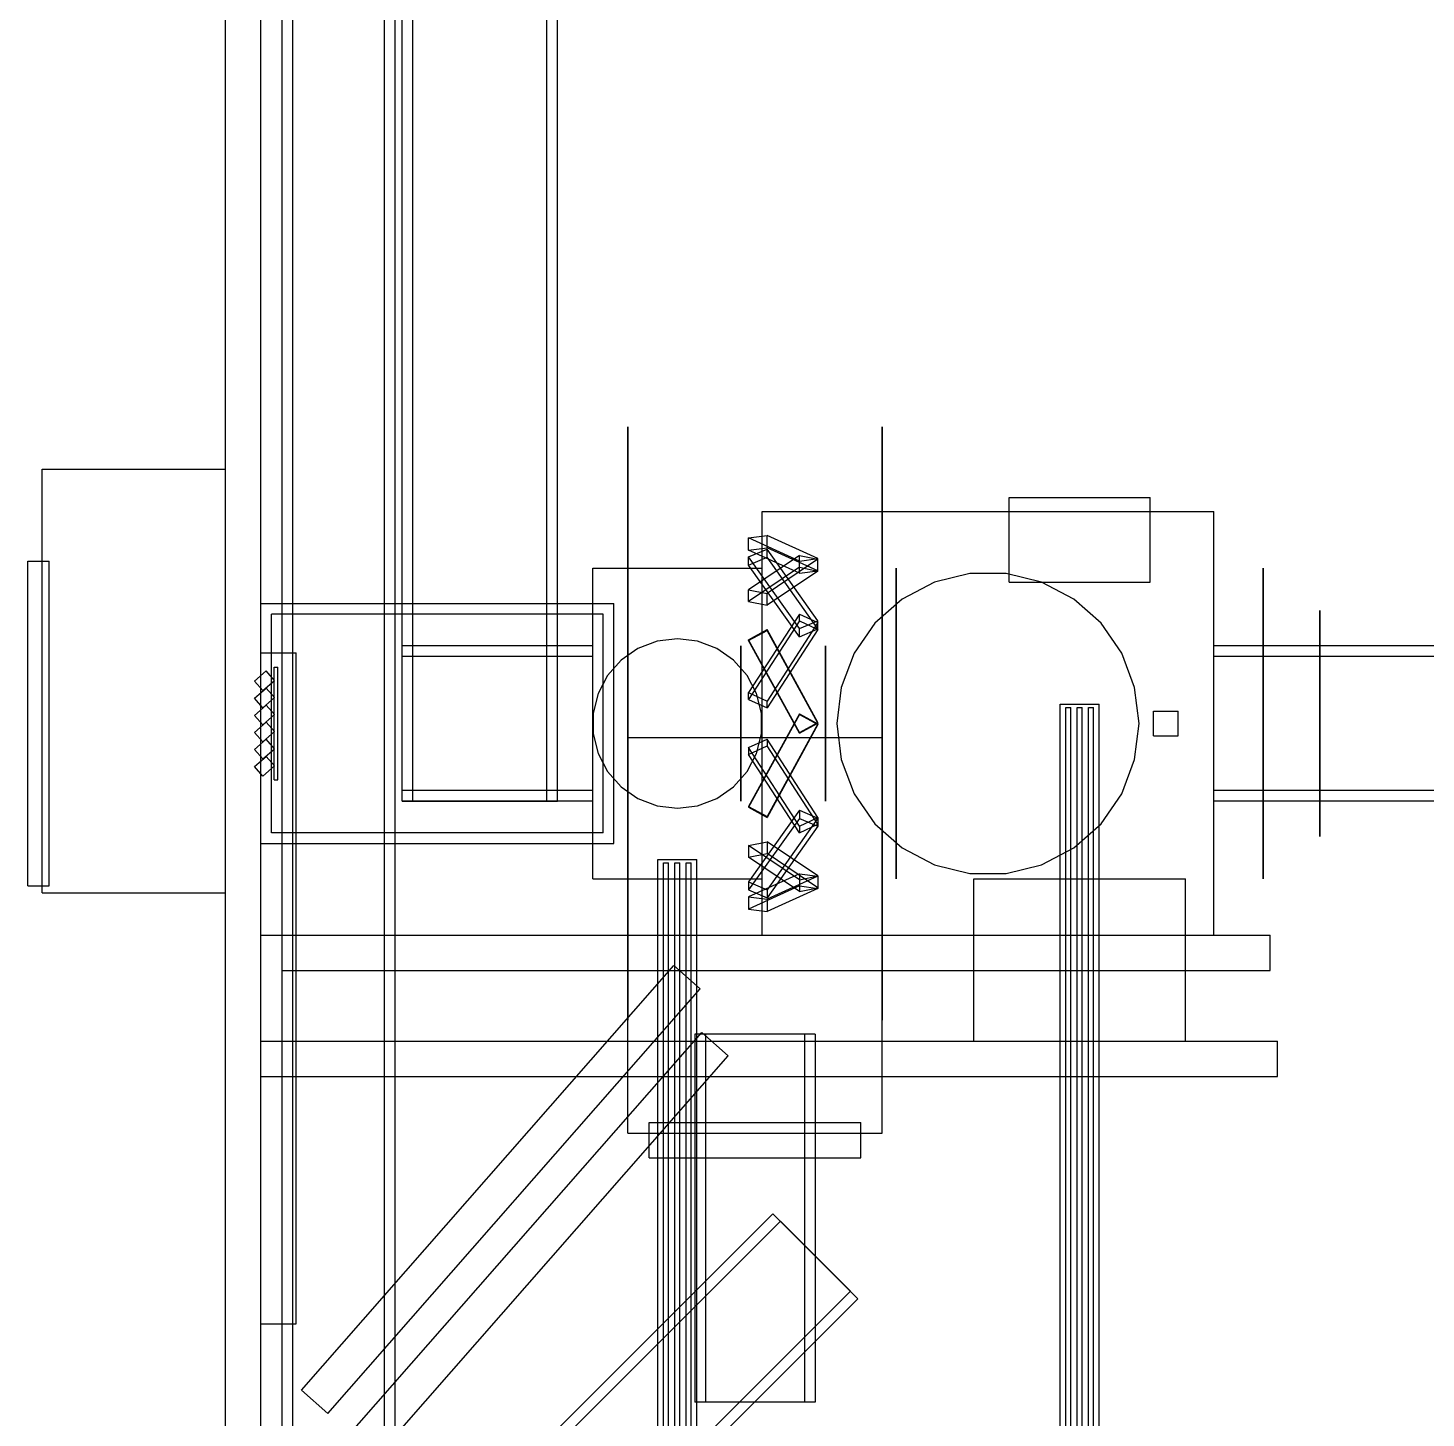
# Model space of a CAD drawing. Header units: millimetres. Extents: x -1355 to 669, y -1138 to 733.
# Drawn here: x -528 to -329.9, y 121.6 to 318.5 of the extents above; entities that cross this region are included whole.
import ezdxf

# ---------------------------------------------------------------- set-up
doc = ezdxf.new("R2010")
doc.units = ezdxf.units.MM
doc.layers.add('HIDDEN', color=8, linetype='Continuous')
doc.layers.add('VISIBLE', color=7, linetype='Continuous')

msp = doc.modelspace()

# ---------------------------------------------------------------- linework, layer by layer
at = {"layer": 'HIDDEN'}
for points in [[(-500, 5), (-500, 495)], [(-500, 5), (-500, 495)], [(-500, 5), (-500, 495)], [(-500, 5), (-500, 495)], [(-500, 5), (-500, 495)], [(-495, 5), (-495, 495)], [(-495, 5), (-495, 495)], [(-492, 38.8), (-492, 461)], [(-492, 38.8), (-492, 461)], [(-490.5, 38.8), (-490.5, 461)], [(-490.5, 38.8), (-490.5, 461)], [(-477.5, 38.8), (-477.5, 461)], [(-477.5, 38.8), (-477.5, 461)], [(-476, 38.8), (-476, 461)], [(-476, 38.8), (-476, 461)], [(-475, 209), (-475, 411)], [(-475, 209), (-475, 411)], [(-473.5, 209), (-473.5, 411)], [(-473.5, 209), (-473.5, 411)], [(-454.5, 209), (-454.5, 411)], [(-454.5, 209), (-454.5, 411)], [(-453, 209), (-453, 411)], [(-453, 209), (-453, 411)], [(-443, 262), (-443, 261.93)], [(-443, 261.36), (-443, 262)], [(-443, 261.93), (-443, 260.24)], [(-407, 262), (-407, 261.93)], [(-407, 261.36), (-407, 262)], [(-407, 261.93), (-407, 260.24)], [(-443, 258.57), (-443, 261.36)], [(-443, 260.24), (-443, 256.37)], [(-407, 258.57), (-407, 261.36)], [(-407, 260.24), (-407, 256.37)], [(-443, 253.69), (-443, 258.57)], [(-407, 253.69), (-407, 258.57)], [(-526, 256), (-500, 256)], [(-526, 196), (-526, 256)], [(-500, 196), (-500, 256)], [(-500, 196), (-500, 256)], [(-443, 256.37), (-443, 250.55)], [(-407, 256.37), (-407, 250.55)], [(-443, 247), (-443, 253.69)], [(-407, 247), (-407, 253.69)], [(-389, 252), (-369, 252)], [(-389, 252), (-369, 252)], [(-389, 240), (-389, 252)], [(-389, 240), (-389, 252)], [(-369, 240), (-369, 252)], [(-369, 240), (-369, 252)], [(-443, 250.55), (-443, 243.08)], [(-424, 250), (-360, 250)], [(-424, 250), (-360, 250)], [(-424, 190), (-424, 250)], [(-424, 190), (-424, 250)], [(-407, 250.55), (-407, 243.08)], [(-360, 190), (-360, 250)], [(-360, 190), (-360, 250)], [(-443, 238.85), (-443, 247)], [(-425.91, 246.28), (-423.28, 246.64)], [(-425.91, 244.54), (-425.91, 246.28)], [(-418.72, 243.01), (-425.91, 246.28)], [(-423.28, 244.89), (-423.28, 246.64)], [(-416.09, 243.37), (-423.28, 246.64)], [(-407, 238.85), (-407, 247)], [(-425.91, 244.54), (-423.28, 244.89)], [(-425.91, 243.58), (-423.28, 244.68)], [(-418.72, 241.27), (-425.91, 244.54)], [(-418.72, 243.8), (-425.91, 238.95)], [(-416.09, 241.62), (-423.28, 244.89)], [(-423.28, 243.54), (-423.28, 244.68)], [(-416.09, 234.54), (-423.28, 244.68)], [(-418.72, 243.8), (-416.09, 243.27)], [(-418.72, 242.12), (-418.72, 243.8)], [(-528, 243), (-525, 243)], [(-528, 197), (-528, 243)], [(-526, 243), (-525, 243)], [(-525, 197), (-525, 243)], [(-525, 197), (-525, 243)], [(-448, 242), (-424, 242)], [(-448, 242), (-424, 242)], [(-448, 198), (-448, 242)], [(-448, 198), (-448, 242)], [(-443, 243.08), (-443, 234.36)], [(-425.91, 242.43), (-425.91, 243.58)], [(-418.72, 233.44), (-425.91, 243.58)], [(-425.91, 242.43), (-423.28, 243.54)], [(-418.72, 232.29), (-425.91, 242.43)], [(-418.72, 242.12), (-425.91, 237.27)], [(-424, 198), (-424, 242)], [(-424, 198), (-424, 242)], [(-416.09, 233.4), (-423.28, 243.54)], [(-416.09, 243.27), (-423.28, 238.42)], [(-418.72, 243.01), (-416.09, 243.37)], [(-418.72, 241.27), (-418.72, 243.01)], [(-418.72, 242.12), (-416.09, 241.59)], [(-416.09, 241.62), (-416.09, 243.37)], [(-416.09, 241.59), (-416.09, 243.27)], [(-407, 243.08), (-407, 234.36)], [(-405, 242), (-405, 241.84)], [(-405, 241.84), (-405, 242)], [(-405, 241.84), (-405, 240.57)], [(-405, 240.57), (-405, 241.84)], [(-353, 242), (-353, 241.84)], [(-353, 241.84), (-353, 242)], [(-353, 242), (-353, 241.84)], [(-353, 241.84), (-353, 242)], [(-353, 241.84), (-353, 240.57)], [(-353, 240.57), (-353, 241.84)], [(-353, 241.84), (-353, 240.57)], [(-353, 240.57), (-353, 241.84)], [(-416.09, 241.59), (-423.28, 236.74)], [(-418.72, 241.27), (-416.09, 241.62)], [(-405, 240.57), (-405, 238.11)], [(-405, 238.11), (-405, 240.57)], [(-399.59, 240.01), (-404.16, 237.61)], [(-394.58, 241.24), (-399.59, 240.01)], [(-389.42, 241.24), (-394.58, 241.24)], [(-384.41, 240.01), (-389.42, 241.24)], [(-389, 240), (-369, 240)], [(-389, 240), (-369, 240)], [(-379.84, 237.61), (-384.41, 240.01)], [(-353, 240.57), (-353, 238.11)], [(-353, 238.11), (-353, 240.57)], [(-353, 240.57), (-353, 238.11)], [(-353, 238.11), (-353, 240.57)], [(-443, 229.69), (-443, 238.85)], [(-425.91, 238.95), (-423.28, 238.42)], [(-425.91, 237.27), (-425.91, 238.95)], [(-423.28, 236.74), (-423.28, 238.42)], [(-407, 229.69), (-407, 238.85)], [(-405, 238.11), (-405, 234.59)], [(-405, 234.59), (-405, 238.11)], [(-353, 238.11), (-353, 234.59)], [(-353, 234.59), (-353, 238.11)], [(-353, 238.11), (-353, 234.59)], [(-353, 234.59), (-353, 238.11)], [(-495, 237), (-445, 237)], [(-495, 237), (-445, 237)], [(-495, 203), (-495, 237)], [(-495, 203), (-495, 237)], [(-445, 203), (-445, 237)], [(-445, 203), (-445, 237)], [(-425.91, 237.27), (-423.28, 236.74)], [(-404.16, 237.61), (-408.02, 234.19)], [(-375.98, 234.19), (-379.84, 237.61)], [(-345, 236), (-345, 235.88)], [(-345, 235.88), (-345, 236)], [(-345, 235.88), (-345, 234.96)], [(-345, 234.96), (-345, 235.88)], [(-493.5, 204.5), (-493.5, 235.5)], [(-446.5, 235.5), (-493.5, 235.5)], [(-493.5, 204.5), (-493.5, 235.5)], [(-446.5, 235.5), (-493.5, 235.5)], [(-446.5, 204.5), (-446.5, 235.5)], [(-446.5, 204.5), (-446.5, 235.5)], [(-443, 234.36), (-443, 224.88)], [(-418.72, 235.49), (-425.91, 224.38)], [(-418.72, 234.53), (-425.91, 223.41)], [(-416.09, 234.28), (-423.28, 223.16)], [(-418.72, 235.49), (-416.09, 234.28)], [(-418.72, 234.53), (-418.72, 235.49)], [(-418.72, 233.44), (-416.09, 234.54)], [(-418.72, 234.53), (-416.09, 233.31)], [(-416.09, 233.4), (-416.09, 234.54)], [(-416.09, 233.31), (-416.09, 234.28)], [(-408.02, 234.19), (-410.95, 229.95)], [(-407, 234.36), (-407, 224.88)], [(-405, 234.59), (-405, 230.22)], [(-405, 230.22), (-405, 234.59)], [(-373.05, 229.95), (-375.98, 234.19)], [(-353, 234.59), (-353, 230.22)], [(-353, 230.22), (-353, 234.59)], [(-353, 234.59), (-353, 230.22)], [(-353, 230.22), (-353, 234.59)], [(-345, 234.96), (-345, 233.17)], [(-345, 233.17), (-345, 234.96)], [(-436, 232), (-438.87, 231.65)], [(-436, 232), (-438.87, 231.65)], [(-433.13, 231.65), (-436, 232)], [(-433.13, 231.65), (-436, 232)], [(-425.91, 231.87), (-423.28, 233.3)], [(-425.91, 231.75), (-423.28, 233.19)], [(-425.91, 231.75), (-425.91, 231.87)], [(-418.72, 218.73), (-425.91, 231.87)], [(-418.72, 218.61), (-425.91, 231.75)], [(-416.09, 233.31), (-423.28, 222.2)], [(-423.28, 233.19), (-423.28, 233.3)], [(-416.09, 220.16), (-423.28, 233.3)], [(-416.09, 220.05), (-423.28, 233.19)], [(-418.72, 232.29), (-418.72, 233.44)], [(-418.72, 232.29), (-416.09, 233.4)], [(-345, 233.17), (-345, 230.61)], [(-345, 230.61), (-345, 233.17)], [(-495, 230), (-490, 230)], [(-495, 230), (-490, 230)], [(-495, 170), (-495, 230)], [(-495, 170), (-495, 230)], [(-490, 170), (-490, 230)], [(-490, 170), (-490, 230)], [(-448, 231), (-475, 231)], [(-475, 209), (-475, 231)], [(-448, 231), (-475, 231)], [(-475, 209), (-475, 231)], [(-448, 209), (-448, 231)], [(-448, 209), (-448, 231)], [(-441.58, 230.63), (-443.96, 228.98)], [(-441.58, 230.63), (-443.96, 228.98)], [(-438.87, 231.65), (-441.58, 230.63)], [(-438.87, 231.65), (-441.58, 230.63)], [(-430.42, 230.63), (-433.13, 231.65)], [(-430.42, 230.63), (-433.13, 231.65)], [(-428.04, 228.98), (-430.42, 230.63)], [(-428.04, 228.98), (-430.42, 230.63)], [(-427, 231), (-427, 230.96)], [(-427, 230.87), (-427, 231)], [(-427, 230.96), (-427, 230.41)], [(-427, 230.15), (-427, 230.87)], [(-427, 230.41), (-427, 229.26)], [(-427, 228.84), (-427, 230.15)], [(-415, 231), (-415, 230.96)], [(-415, 230.87), (-415, 231)], [(-415, 230.96), (-415, 230.41)], [(-415, 230.15), (-415, 230.87)], [(-415, 230.41), (-415, 229.26)], [(-415, 228.84), (-415, 230.15)], [(-410.95, 229.95), (-412.78, 225.12)], [(-405, 230.22), (-405, 225.26)], [(-405, 225.26), (-405, 230.22)], [(-371.22, 225.12), (-373.05, 229.95)], [(-224, 231), (-360, 231)], [(-360, 209), (-360, 231)], [(-224, 231), (-360, 231)], [(-360, 209), (-360, 231)], [(-353, 230.22), (-353, 225.26)], [(-353, 225.26), (-353, 230.22)], [(-353, 230.22), (-353, 225.26)], [(-353, 225.26), (-353, 230.22)], [(-345, 230.61), (-345, 227.44)], [(-345, 227.44), (-345, 230.61)], [(-493.1, 212.03), (-493.1, 227.97)], [(-493.1, 227.97), (-492.6, 227.97)], [(-493.1, 212.03), (-493.1, 227.97)], [(-493.1, 227.97), (-492.6, 227.97)], [(-492.6, 212.03), (-492.6, 227.97)], [(-492.6, 212.03), (-492.6, 227.97)], [(-448, 229.5), (-475, 229.5)], [(-448, 229.5), (-475, 229.5)], [(-475, 210.5), (-475, 229.5)], [(-475, 210.5), (-475, 229.5)], [(-448, 210.5), (-448, 229.5)], [(-448, 210.5), (-448, 229.5)], [(-443.96, 228.98), (-445.88, 226.82)], [(-443.96, 228.98), (-445.88, 226.82)], [(-443, 220), (-443, 229.69)], [(-426.12, 226.82), (-428.04, 228.98)], [(-426.12, 226.82), (-428.04, 228.98)], [(-427, 229.26), (-427, 227.57)], [(-427, 227.02), (-427, 228.84)], [(-415, 229.26), (-415, 227.57)], [(-415, 227.02), (-415, 228.84)], [(-407, 220), (-407, 229.69)], [(-224, 229.5), (-360, 229.5)], [(-224, 229.5), (-360, 229.5)], [(-360, 210.5), (-360, 229.5)], [(-360, 210.5), (-360, 229.5)], [(-495.91, 225.99), (-494.25, 227.44)], [(-495.91, 225.99), (-494.25, 227.44)], [(-494.75, 224.66), (-495.91, 225.99)], [(-494.75, 224.66), (-495.91, 225.99)], [(-494.75, 224.66), (-493.09, 226.11)], [(-494.75, 224.66), (-493.09, 226.11)], [(-493.09, 226.11), (-494.25, 227.44)], [(-493.09, 226.11), (-494.25, 227.44)], [(-445.88, 226.82), (-447.22, 224.26)], [(-445.88, 226.82), (-447.22, 224.26)], [(-427, 227.57), (-427, 225.43)], [(-427, 224.78), (-427, 227.02)], [(-424.78, 224.26), (-426.12, 226.82)], [(-424.78, 224.26), (-426.12, 226.82)], [(-415, 227.57), (-415, 225.43)], [(-415, 224.78), (-415, 227.02)], [(-345, 227.44), (-345, 223.83)], [(-345, 223.83), (-345, 227.44)], [(-495.91, 223.57), (-494.25, 225.02)], [(-495.91, 223.57), (-494.25, 225.02)], [(-493.09, 223.69), (-494.25, 225.02)], [(-493.09, 223.69), (-494.25, 225.02)], [(-447.22, 224.26), (-447.91, 221.45)], [(-447.22, 224.26), (-447.91, 221.45)], [(-443, 224.88), (-443, 215.12)], [(-427, 225.43), (-427, 222.99)], [(-427, 222.27), (-427, 224.78)], [(-425.91, 224.38), (-423.28, 223.16)], [(-425.91, 223.41), (-425.91, 224.38)], [(-424.09, 221.45), (-424.78, 224.26)], [(-424.09, 221.45), (-424.78, 224.26)], [(-415, 225.43), (-415, 222.99)], [(-415, 222.27), (-415, 224.78)], [(-412.78, 225.12), (-413.4, 220)], [(-407, 224.88), (-407, 215.12)], [(-405, 225.26), (-405, 220)], [(-405, 220), (-405, 225.26)], [(-370.6, 220), (-371.22, 225.12)], [(-353, 225.26), (-353, 220)], [(-353, 220), (-353, 225.26)], [(-353, 225.26), (-353, 220)], [(-353, 220), (-353, 225.26)], [(-345, 223.83), (-345, 220)], [(-345, 220), (-345, 223.83)], [(-494.75, 222.24), (-495.91, 223.57)], [(-494.75, 222.24), (-495.91, 223.57)], [(-495.91, 221.15), (-494.25, 222.6)], [(-495.91, 221.15), (-494.25, 222.6)], [(-494.75, 222.24), (-493.09, 223.69)], [(-494.75, 222.24), (-493.09, 223.69)], [(-493.09, 221.27), (-494.25, 222.6)], [(-493.09, 221.27), (-494.25, 222.6)], [(-427, 222.99), (-427, 220.37)], [(-427, 219.63), (-427, 222.27)], [(-425.91, 223.41), (-423.28, 222.2)], [(-423.28, 222.2), (-423.28, 223.16)], [(-415, 222.99), (-415, 220.37)], [(-415, 219.63), (-415, 222.27)], [(-381.75, 222.75), (-376.25, 222.75)], [(-381.75, 222.75), (-376.25, 222.75)], [(-381.75, 3.39), (-381.75, 222.75)], [(-381.75, 3.39), (-381.75, 222.75)], [(-380.95, 222.25), (-380.25, 222.25)], [(-380.95, 222.25), (-380.25, 222.25)], [(-380.95, 3.89), (-380.95, 222.25)], [(-380.95, 3.89), (-380.95, 222.25)], [(-380.25, 3.89), (-380.25, 222.25)], [(-380.25, 3.89), (-380.25, 222.25)], [(-379.35, 222.25), (-378.65, 222.25)], [(-379.35, 222.25), (-378.65, 222.25)], [(-379.35, 3.89), (-379.35, 222.25)], [(-379.35, 3.89), (-379.35, 222.25)], [(-378.65, 3.89), (-378.65, 222.25)], [(-378.65, 3.89), (-378.65, 222.25)], [(-377.75, 222.25), (-377.05, 222.25)], [(-377.75, 222.25), (-377.05, 222.25)], [(-377.75, 3.89), (-377.75, 222.25)], [(-377.75, 3.89), (-377.75, 222.25)], [(-377.05, 3.89), (-377.05, 222.25)], [(-377.05, 3.89), (-377.05, 222.25)], [(-376.25, 3.39), (-376.25, 222.75)], [(-376.25, 3.39), (-376.25, 222.75)], [(-494.75, 219.82), (-495.91, 221.15)], [(-494.75, 219.82), (-495.91, 221.15)], [(-495.91, 218.73), (-494.25, 220.18)], [(-495.91, 218.73), (-494.25, 220.18)], [(-494.75, 219.82), (-493.09, 221.27)], [(-494.75, 219.82), (-493.09, 221.27)], [(-493.09, 218.85), (-494.25, 220.18)], [(-493.09, 218.85), (-494.25, 220.18)], [(-447.91, 221.45), (-447.91, 218.55)], [(-447.91, 221.45), (-447.91, 218.55)], [(-443, 210.31), (-443, 220)], [(-427, 220.37), (-427, 217.73)], [(-418.72, 221.39), (-425.91, 208.25)], [(-418.72, 221.27), (-425.91, 208.13)], [(-424.09, 218.55), (-424.09, 221.45)], [(-424.09, 218.55), (-424.09, 221.45)], [(-416.09, 219.95), (-423.28, 206.81)], [(-418.72, 221.39), (-416.09, 219.95)], [(-418.72, 221.39), (-418.72, 221.27)], [(-418.72, 221.27), (-416.09, 219.84)], [(-418.72, 218.73), (-416.09, 220.16)], [(-418.72, 218.61), (-416.09, 220.05)], [(-416.09, 220.05), (-416.09, 220.16)], [(-416.09, 219.95), (-416.09, 219.84)], [(-415, 220.37), (-415, 217.73)], [(-413.4, 220), (-412.78, 214.88)], [(-407, 210.31), (-407, 220)], [(-405, 214.74), (-405, 220)], [(-405, 220), (-405, 214.74)], [(-371.22, 214.88), (-370.6, 220)], [(-368.55, 221.75), (-365.05, 221.75)], [(-368.55, 221.75), (-365.05, 221.75)], [(-368.55, 218.25), (-368.55, 221.75)], [(-368.55, 218.25), (-368.55, 221.75)], [(-365.05, 218.25), (-365.05, 221.75)], [(-365.05, 218.25), (-365.05, 221.75)], [(-353, 214.74), (-353, 220)], [(-353, 220), (-353, 214.74)], [(-353, 214.74), (-353, 220)], [(-353, 220), (-353, 214.74)], [(-345, 216.17), (-345, 220)], [(-345, 220), (-345, 216.17)], [(-494.75, 217.4), (-495.91, 218.73)], [(-494.75, 217.4), (-495.91, 218.73)], [(-494.75, 217.4), (-493.09, 218.85)], [(-494.75, 217.4), (-493.09, 218.85)], [(-447.91, 218.55), (-447.22, 215.74)], [(-447.91, 218.55), (-447.22, 215.74)], [(-443, 218), (-407, 218)], [(-443, 218), (-407, 218)], [(-443, 162), (-443, 218)], [(-443, 162), (-443, 218)], [(-427, 217.01), (-427, 219.63)], [(-424.78, 215.74), (-424.09, 218.55)], [(-424.78, 215.74), (-424.09, 218.55)], [(-416.09, 219.84), (-423.28, 206.7)], [(-418.72, 218.61), (-418.72, 218.73)], [(-415, 217.01), (-415, 219.63)], [(-407, 162), (-407, 218)], [(-407, 162), (-407, 218)], [(-368.55, 218.25), (-365.05, 218.25)], [(-368.55, 218.25), (-365.05, 218.25)], [(-495.91, 216.31), (-494.25, 217.76)], [(-495.91, 216.31), (-494.25, 217.76)], [(-494.75, 214.98), (-495.91, 216.31)], [(-494.75, 214.98), (-495.91, 216.31)], [(-494.75, 214.98), (-493.09, 216.43)], [(-494.75, 214.98), (-493.09, 216.43)], [(-493.09, 216.43), (-494.25, 217.76)], [(-493.09, 216.43), (-494.25, 217.76)], [(-427, 217.73), (-427, 215.22)], [(-427, 214.57), (-427, 217.01)], [(-425.91, 216.59), (-423.28, 217.8)], [(-425.91, 215.62), (-423.28, 216.84)], [(-418.72, 205.47), (-425.91, 216.59)], [(-425.91, 216.59), (-425.91, 215.62)], [(-416.09, 206.69), (-423.28, 217.8)], [(-423.28, 217.8), (-423.28, 216.84)], [(-416.09, 205.72), (-423.28, 216.84)], [(-415, 217.73), (-415, 215.22)], [(-415, 214.57), (-415, 217.01)], [(-345, 212.56), (-345, 216.17)], [(-345, 216.17), (-345, 212.56)], [(-495.91, 213.89), (-494.25, 215.34)], [(-495.91, 213.89), (-494.25, 215.34)], [(-494.75, 212.56), (-493.09, 214.01)], [(-494.75, 212.56), (-493.09, 214.01)], [(-493.09, 214.01), (-494.25, 215.34)], [(-493.09, 214.01), (-494.25, 215.34)], [(-447.22, 215.74), (-445.88, 213.18)], [(-447.22, 215.74), (-445.88, 213.18)], [(-443, 215.12), (-443, 205.64)], [(-427, 215.22), (-427, 212.98)], [(-427, 212.43), (-427, 214.57)], [(-426.12, 213.18), (-424.78, 215.74)], [(-426.12, 213.18), (-424.78, 215.74)], [(-418.72, 204.51), (-425.91, 215.62)], [(-415, 215.22), (-415, 212.98)], [(-415, 212.43), (-415, 214.57)], [(-412.78, 214.88), (-410.95, 210.05)], [(-407, 215.12), (-407, 205.64)], [(-405, 209.78), (-405, 214.74)], [(-405, 214.74), (-405, 209.78)], [(-373.05, 210.05), (-371.22, 214.88)], [(-353, 209.78), (-353, 214.74)], [(-353, 214.74), (-353, 209.78)], [(-353, 209.78), (-353, 214.74)], [(-353, 214.74), (-353, 209.78)], [(-494.75, 212.56), (-495.91, 213.89)], [(-494.75, 212.56), (-495.91, 213.89)], [(-493.1, 212.03), (-492.6, 212.03)], [(-493.1, 212.03), (-492.6, 212.03)], [(-445.88, 213.18), (-443.96, 211.02)], [(-445.88, 213.18), (-443.96, 211.02)], [(-428.04, 211.02), (-426.12, 213.18)], [(-428.04, 211.02), (-426.12, 213.18)], [(-427, 212.98), (-427, 211.16)], [(-427, 210.74), (-427, 212.43)], [(-415, 212.98), (-415, 211.16)], [(-415, 210.74), (-415, 212.43)], [(-345, 209.39), (-345, 212.56)], [(-345, 212.56), (-345, 209.39)], [(-448, 210.5), (-475, 210.5)], [(-448, 210.5), (-475, 210.5)], [(-443.96, 211.02), (-441.58, 209.37)], [(-443.96, 211.02), (-441.58, 209.37)], [(-443, 201.15), (-443, 210.31)], [(-430.42, 209.37), (-428.04, 211.02)], [(-430.42, 209.37), (-428.04, 211.02)], [(-427, 211.16), (-427, 209.85)], [(-427, 209.59), (-427, 210.74)], [(-415, 211.16), (-415, 209.85)], [(-415, 209.59), (-415, 210.74)], [(-410.95, 210.05), (-408.02, 205.81)], [(-407, 201.15), (-407, 210.31)], [(-375.98, 205.81), (-373.05, 210.05)], [(-224, 210.5), (-360, 210.5)], [(-224, 210.5), (-360, 210.5)], [(-448, 209), (-475, 209)], [(-448, 209), (-475, 209)], [(-475, 209), (-453, 209)], [(-475, 209), (-453, 209)], [(-473.5, 209), (-454.5, 209)], [(-473.5, 209), (-454.5, 209)], [(-441.58, 209.37), (-438.87, 208.35)], [(-441.58, 209.37), (-438.87, 208.35)], [(-438.87, 208.35), (-436, 208)], [(-438.87, 208.35), (-436, 208)], [(-436, 208), (-433.13, 208.35)], [(-436, 208), (-433.13, 208.35)], [(-433.13, 208.35), (-430.42, 209.37)], [(-433.13, 208.35), (-430.42, 209.37)], [(-427, 209.85), (-427, 209.13)], [(-427, 209.04), (-427, 209.59)], [(-427, 209.13), (-427, 209)], [(-427, 209), (-427, 209.04)], [(-425.91, 208.25), (-423.28, 206.81)], [(-425.91, 208.25), (-425.91, 208.13)], [(-425.91, 208.13), (-423.28, 206.7)], [(-415, 209.85), (-415, 209.13)], [(-415, 209.04), (-415, 209.59)], [(-415, 209.13), (-415, 209)], [(-415, 209), (-415, 209.04)], [(-405, 205.41), (-405, 209.78)], [(-405, 209.78), (-405, 205.41)], [(-224, 209), (-360, 209)], [(-224, 209), (-360, 209)], [(-353, 205.41), (-353, 209.78)], [(-353, 209.78), (-353, 205.41)], [(-353, 205.41), (-353, 209.78)], [(-353, 209.78), (-353, 205.41)], [(-345, 206.83), (-345, 209.39)], [(-345, 209.39), (-345, 206.83)], [(-418.72, 207.71), (-425.91, 197.57)], [(-418.72, 206.56), (-425.91, 196.42)], [(-423.28, 206.81), (-423.28, 206.7)], [(-416.09, 206.6), (-423.28, 196.46)], [(-418.72, 207.71), (-416.09, 206.6)], [(-418.72, 207.71), (-418.72, 206.56)], [(-418.72, 205.47), (-416.09, 206.69)], [(-418.72, 206.56), (-416.09, 205.46)], [(-416.09, 206.69), (-416.09, 205.72)], [(-416.09, 206.6), (-416.09, 205.46)], [(-345, 205.04), (-345, 206.83)], [(-345, 206.83), (-345, 205.04)], [(-446.5, 204.5), (-493.5, 204.5)], [(-446.5, 204.5), (-493.5, 204.5)], [(-443, 205.64), (-443, 196.92)], [(-416.09, 205.46), (-423.28, 195.32)], [(-418.72, 204.51), (-416.09, 205.72)], [(-418.72, 205.47), (-418.72, 204.51)], [(-408.02, 205.81), (-404.16, 202.39)], [(-407, 205.64), (-407, 196.92)], [(-405, 201.89), (-405, 205.41)], [(-405, 205.41), (-405, 201.89)], [(-379.84, 202.39), (-375.98, 205.81)], [(-353, 201.89), (-353, 205.41)], [(-353, 205.41), (-353, 201.89)], [(-353, 201.89), (-353, 205.41)], [(-353, 205.41), (-353, 201.89)], [(-345, 204.12), (-345, 205.04)], [(-345, 205.04), (-345, 204.12)], [(-345, 204), (-345, 204.12)], [(-345, 204.12), (-345, 204)], [(-495, 203), (-445, 203)], [(-495, 203), (-445, 203)], [(-425.91, 202.73), (-423.28, 203.26)], [(-418.72, 197.88), (-425.91, 202.73)], [(-425.91, 202.73), (-425.91, 201.05)], [(-416.09, 198.41), (-423.28, 203.26)], [(-423.28, 203.26), (-423.28, 201.58)], [(-404.16, 202.39), (-399.59, 199.99)], [(-384.41, 199.99), (-379.84, 202.39)], [(-443, 193), (-443, 201.15)], [(-438.75, 200.75), (-433.25, 200.75)], [(-438.75, 200.75), (-433.25, 200.75)], [(-438.75, 6.91), (-438.75, 200.75)], [(-438.75, 6.91), (-438.75, 200.75)], [(-437.95, 200.25), (-437.25, 200.25)], [(-437.95, 200.25), (-437.25, 200.25)], [(-437.95, 7.41), (-437.95, 200.25)], [(-437.95, 7.41), (-437.95, 200.25)], [(-437.25, 7.41), (-437.25, 200.25)], [(-437.25, 7.41), (-437.25, 200.25)], [(-436.35, 200.25), (-435.65, 200.25)], [(-436.35, 200.25), (-435.65, 200.25)], [(-436.35, 7.41), (-436.35, 200.25)], [(-436.35, 7.41), (-436.35, 200.25)], [(-435.65, 7.41), (-435.65, 200.25)], [(-435.65, 7.41), (-435.65, 200.25)], [(-434.75, 200.25), (-434.05, 200.25)], [(-434.75, 200.25), (-434.05, 200.25)], [(-434.75, 7.41), (-434.75, 200.25)], [(-434.75, 7.41), (-434.75, 200.25)], [(-434.05, 7.41), (-434.05, 200.25)], [(-434.05, 7.41), (-434.05, 200.25)], [(-433.25, 6.91), (-433.25, 200.75)], [(-433.25, 6.91), (-433.25, 200.75)], [(-425.91, 201.05), (-423.28, 201.58)], [(-418.72, 196.2), (-425.91, 201.05)], [(-416.09, 196.73), (-423.28, 201.58)], [(-407, 193), (-407, 201.15)], [(-405, 199.43), (-405, 201.89)], [(-405, 201.89), (-405, 199.43)], [(-353, 199.43), (-353, 201.89)], [(-353, 201.89), (-353, 199.43)], [(-353, 199.43), (-353, 201.89)], [(-353, 201.89), (-353, 199.43)], [(-418.72, 198.73), (-425.91, 195.46)], [(-416.09, 198.38), (-423.28, 195.11)], [(-418.72, 198.73), (-416.09, 198.38)], [(-418.72, 198.73), (-418.72, 196.99)], [(-418.72, 197.88), (-416.09, 198.41)], [(-416.09, 198.41), (-416.09, 196.73)], [(-416.09, 198.38), (-416.09, 196.63)], [(-405, 198.16), (-405, 199.43)], [(-405, 199.43), (-405, 198.16)], [(-405, 198), (-405, 198.16)], [(-405, 198.16), (-405, 198)], [(-399.59, 199.99), (-394.58, 198.76)], [(-394.58, 198.76), (-389.42, 198.76)], [(-389.42, 198.76), (-384.41, 199.99)], [(-353, 198.16), (-353, 199.43)], [(-353, 199.43), (-353, 198.16)], [(-353, 198.16), (-353, 199.43)], [(-353, 199.43), (-353, 198.16)], [(-353, 198), (-353, 198.16)], [(-353, 198.16), (-353, 198)], [(-353, 198), (-353, 198.16)], [(-353, 198.16), (-353, 198)], [(-528, 197), (-525, 197)], [(-526, 197), (-525, 197)], [(-448, 198), (-424, 198)], [(-448, 198), (-424, 198)], [(-443, 196.92), (-443, 189.45)], [(-425.91, 197.57), (-423.28, 196.46)], [(-425.91, 197.57), (-425.91, 196.42)], [(-418.72, 196.99), (-425.91, 193.72)], [(-425.91, 196.42), (-423.28, 195.32)], [(-416.09, 196.63), (-423.28, 193.36)], [(-423.28, 196.46), (-423.28, 195.32)], [(-418.72, 197.88), (-418.72, 196.2)], [(-418.72, 196.99), (-416.09, 196.63)], [(-418.72, 196.2), (-416.09, 196.73)], [(-407, 196.92), (-407, 189.45)], [(-394, 198), (-364, 198)], [(-394, 198), (-364, 198)], [(-394, 175), (-394, 198)], [(-394, 175), (-394, 198)], [(-364, 175), (-364, 198)], [(-364, 175), (-364, 198)], [(-526, 196), (-500, 196)], [(-425.91, 195.46), (-423.28, 195.11)], [(-425.91, 195.46), (-425.91, 193.72)], [(-423.28, 195.11), (-423.28, 193.36)], [(-443, 186.31), (-443, 193)], [(-425.91, 193.72), (-423.28, 193.36)], [(-407, 186.31), (-407, 193)], [(-495, 190), (-490, 190)], [(-495, 190), (-490, 190)], [(-495, 135), (-495, 190)], [(-495, 135), (-495, 190)], [(-492, 190), (-352, 190)], [(-492, 190), (-352, 190)], [(-492, 185), (-492, 190)], [(-492, 185), (-492, 190)], [(-490, 135), (-490, 190)], [(-490, 135), (-490, 190)], [(-443, 189.45), (-443, 183.63)], [(-424, 190), (-360, 190)], [(-424, 190), (-360, 190)], [(-407, 189.45), (-407, 183.63)], [(-352, 185), (-352, 190)], [(-352, 185), (-352, 190)], [(-443, 181.43), (-443, 186.31)], [(-407, 181.43), (-407, 186.31)], [(-492, 185), (-352, 185)], [(-492, 185), (-352, 185)], [(-489.25, 125.58), (-436.5, 185.72)], [(-489.25, 125.58), (-436.5, 185.72)], [(-436.5, 185.72), (-432.75, 182.42)], [(-436.5, 185.72), (-432.75, 182.42)], [(-485.5, 122.28), (-432.75, 182.42)], [(-485.5, 122.28), (-432.75, 182.42)], [(-443, 183.63), (-443, 179.76)], [(-407, 183.63), (-407, 179.76)], [(-443, 178.64), (-443, 181.43)], [(-407, 178.64), (-407, 181.43)], [(-443, 179.76), (-443, 178.07)], [(-443, 178), (-443, 178.64)], [(-407, 179.76), (-407, 178.07)], [(-407, 178), (-407, 178.64)], [(-443, 178.07), (-443, 178)], [(-407, 178.07), (-407, 178)], [(-495, 175), (-351, 175)], [(-495, 175), (-351, 175)], [(-495, 170), (-495, 175)], [(-495, 170), (-495, 175)], [(-493.21, 107.07), (-432.55, 176.23)], [(-493.21, 107.07), (-432.55, 176.23)], [(-416.48, 176), (-433.52, 176)], [(-433.52, 176), (-433.52, 123.9)], [(-416.48, 176), (-433.52, 176)], [(-433.52, 176), (-433.52, 123.9)], [(-432.55, 176.23), (-428.79, 172.93)], [(-432.55, 176.23), (-428.79, 172.93)], [(-432.02, 176), (-432.02, 123.9)], [(-432.02, 176), (-432.02, 123.9)], [(-417.98, 176), (-432.02, 176)], [(-417.98, 176), (-432.02, 176)], [(-417.98, 176), (-417.98, 123.9)], [(-417.98, 176), (-417.98, 123.9)], [(-416.48, 176), (-416.48, 123.9)], [(-416.48, 176), (-416.48, 123.9)], [(-394, 175), (-364, 175)], [(-394, 175), (-364, 175)], [(-351, 170), (-351, 175)], [(-351, 170), (-351, 175)], [(-489.45, 103.77), (-428.79, 172.93)], [(-489.45, 103.77), (-428.79, 172.93)], [(-495, 170), (-351, 170)], [(-495, 170), (-351, 170)], [(-495, 170), (-490, 170)], [(-495, 170), (-490, 170)], [(-440, 163.5), (-410, 163.5)], [(-440, 163.5), (-410, 163.5)], [(-440, 158.5), (-440, 163.5)], [(-440, 158.5), (-440, 163.5)], [(-410, 158.5), (-410, 163.5)], [(-410, 158.5), (-410, 163.5)], [(-443, 162), (-407, 162)], [(-443, 162), (-407, 162)], [(-440, 158.5), (-410, 158.5)], [(-440, 158.5), (-410, 158.5)], [(-422.47, 150.58), (-465.58, 107.47)], [(-422.47, 150.58), (-465.58, 107.47)], [(-410.42, 138.53), (-422.47, 150.58)], [(-410.42, 138.53), (-422.47, 150.58)], [(-421.41, 149.52), (-464.52, 106.41)], [(-421.41, 149.52), (-464.52, 106.41)], [(-411.48, 139.59), (-421.41, 149.52)], [(-411.48, 139.59), (-421.41, 149.52)], [(-411.48, 139.59), (-454.59, 96.48)], [(-411.48, 139.59), (-454.59, 96.48)], [(-410.42, 138.53), (-453.53, 95.42)], [(-410.42, 138.53), (-453.53, 95.42)], [(-495, 135), (-490, 135)], [(-495, 135), (-490, 135)], [(-489.25, 125.58), (-485.5, 122.28)], [(-489.25, 125.58), (-485.5, 122.28)], [(-416.48, 123.9), (-433.52, 123.9)], [(-416.48, 123.9), (-433.52, 123.9)], [(-417.98, 123.9), (-432.02, 123.9)], [(-417.98, 123.9), (-432.02, 123.9)]]:
    msp.add_lwpolyline(points, dxfattribs=at)
at = {"layer": 'VISIBLE'}
for points in [[(-500, 5), (-500, 495)], [(-526, 256), (-500, 256)], [(-526, 196), (-526, 256)], [(-528, 243), (-526, 243)], [(-528, 197), (-528, 243)], [(-528, 197), (-526, 197)], [(-526, 196), (-500, 196)]]:
    msp.add_lwpolyline(points, dxfattribs=at)

doc.saveas('drawing.dxf')
